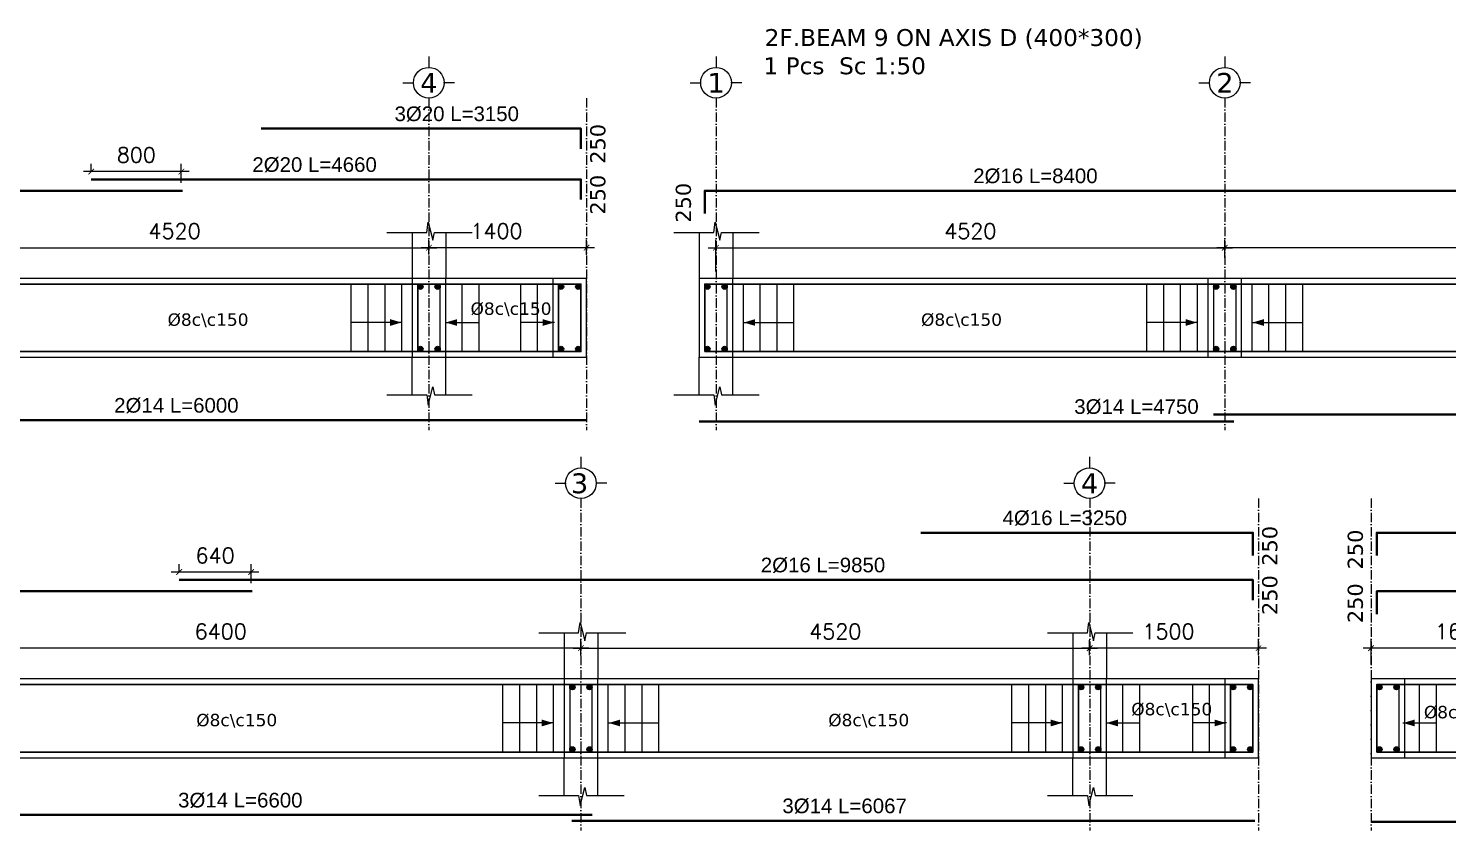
# Model space of a CAD drawing. Header units: inches. Extents: x -17020 to 43805, y -10194 to 123061.
# Drawn here: x 21215 to 22476, y 113556 to 114268 of the extents above; entities that cross this region are included whole.
import ezdxf

# ---------------------------------------------------------------- set-up
doc = ezdxf.new("R2010")
doc.units = ezdxf.units.IN
doc.header["$LTSCALE"] = 0.7
doc.header["$MEASUREMENT"] = 0
doc.linetypes.add('ACAD_ISO10W100', pattern=[18, 12, -3, 0, -3])
doc.layers.get('0').update_dxf_attribs({"lineweight": 13})
doc.layers.get('Defpoints').update_dxf_attribs({"lineweight": 5})
for name, color, linetype, lineweight in [('axis', 254, 'ACAD_ISO10W100', 9), ('BEAM FRAME', 5, 'Continuous', 18), ('COLUMN', 4, 'Continuous', 20), ('elevline', 30, 'Continuous', 20), ('FRAME 070', 5, 'Continuous', 60), ('hatch', 9, 'Continuous', 9), ('renforcment', 141, 'Continuous', 40), ('tex', 3, 'Continuous', 25), ('TEXT', 3, 'Continuous', 25), ('top rein. extension', 50, 'Continuous', 20), ('top renforcment', 7, 'Continuous', 40)]:
    doc.layers.add(name, color=color, linetype=linetype, lineweight=lineweight)
doc.styles.add('100', font='romans.shx', dxfattribs={"height": 13.5})
doc.styles.add('romanc', font='verdana.ttf', dxfattribs={"height": 250})
doc.styles.get("Standard").update_dxf_attribs({"font": 'arial.ttf', "height": 13})
doc.dimstyles.new('100', dxfattribs={"dimtxt": 13.5, "dimasz": 5, "dimexe": 7, "dimexo": 7, "dimgap": 8, "dimtad": 1, "dimdec": 0, "dimlfac": 10, "dimzin": 4, "dimdsep": 46, "dimtxsty": '100', "dimblk": 'ARCHTICK', "dimcen": 0.09, "dimdle": 7, "dimclrd": 1, "dimclre": 8, "dimclrt": 2, "dimadec": 0, "dimazin": 1, "dimtfac": 1, "dimtdec": 0, "dimtix": 1, "dimtofl": 0, "dimtmove": 0, "dimatfit": 3, "dimldrblk": 'ARCHTICK', "dimfxl": 0.18, "dimtolj": 1, "dimtzin": 0, "dimlwd": -1, "dimlwe": -1, "dimarcsym": 0})
doc.dimstyles.get("Standard").update_dxf_attribs({"dimtxt": 13, "dimasz": 5, "dimexe": 0.18, "dimexo": 0.0625, "dimgap": 6, "dimtad": 1, "dimdec": 0, "dimlfac": 10, "dimzin": 0, "dimdsep": 46, "dimtxsty": 'Standard', "dimblk": 'ARCHTICK', "dimcen": 0.09, "dimse1": 1, "dimse2": 1, "dimclrd": 1, "dimclre": 7, "dimclrt": 3, "dimadec": 0, "dimazin": 0, "dimtfac": 1, "dimtdec": 0, "dimtix": 1, "dimtofl": 0, "dimtmove": 0, "dimatfit": 3, "dimldrblk": 'ARCHTICK', "dimfxl": 1, "dimtolj": 1, "dimtzin": 0, "dimarcsym": 0})

# ---------------------------------------------------------------- blocks, each defined once
blk = doc.blocks.new('*D506')
at = {"layer": 'Defpoints', "color": 0, "transparency": 16777216}
for p in [(20439, 114123.9, -0.5), (20439, 114123.9), (21352, 114123.9, -167.8)]:
    blk.add_point(p, dxfattribs=at)
at = {"layer": 'TEXT', "color": 3, "transparency": 16777216, "insert": (20800.7, 114136.9), "char_height": 13, "attachment_point": 5}
blk.add_mtext('\\A1;2%%C20 L=9130', dxfattribs=at)
blk = doc.blocks.new('_ArchTick')
at = {"color": 0, "linetype": 'ByBlock', "lineweight": 0, "const_width": 0.15}
blk.add_lwpolyline([(-0.5, -0.5), (0.5, 0.5)], dxfattribs=at)
blk = doc.blocks.new('*D507')
at = {"color": 8, "transparency": 16777216}
for p, q in [((21119, 114066.8), (21119, 114080.3)), ((21571, 114067.3), (21571, 114080.3))]:
    blk.add_line(p, q, dxfattribs=at)
at = {"color": 1, "transparency": 16777216}
blk.add_line((21112, 114073.3), (21578, 114073.3), dxfattribs=at)
at = {"layer": 'Defpoints', "color": 0, "transparency": 16777216}
for p in [(21571, 114073.3), (21119, 114059.8), (21571, 114060.3)]:
    blk.add_point(p, dxfattribs=at)
at = {"color": 1, "transparency": 16777216, "xscale": 5, "yscale": 5, "zscale": 5, "rotation": 180}
blk.add_blockref('_ArchTick', (21119, 114073.3), dxfattribs=at)
at = {"color": 1, "transparency": 16777216, "xscale": 5, "yscale": 5, "zscale": 5}
blk.add_blockref('_ArchTick', (21571, 114073.3), dxfattribs=at)
at = {"color": 2, "transparency": 16777216, "insert": (21345, 114088.1), "char_height": 13.5, "attachment_point": 5, "style": '100'}
blk.add_mtext('\\A1;4520', dxfattribs=at)
blk = doc.blocks.new('*D508')
at = {"layer": 'Defpoints', "color": 0, "transparency": 16777216}
for p in [(21271, 114133.9, -157.8), (21271, 114133.9), (21737, 114133.9, -218.5)]:
    blk.add_point(p, dxfattribs=at)
at = {"layer": 'TEXT', "color": 3, "transparency": 16777216, "insert": (21469.4, 114146.9), "char_height": 13, "attachment_point": 5}
blk.add_mtext('\\A1;2%%C20 L=4660', dxfattribs=at)
blk = doc.blocks.new('*D515')
at = {"color": 1, "transparency": 16777216}
blk.add_line((21358, 114140.9), (21264, 114140.9), dxfattribs=at)
at = {"color": 8, "transparency": 16777216}
for p, q in [((21271, 114140.9), (21271, 114147.9)), ((21351, 114130.9), (21351, 114147.9))]:
    blk.add_line(p, q, dxfattribs=at)
at = {"layer": 'Defpoints', "color": 0, "transparency": 16777216}
for p in [(21271, 114140.9), (21271, 114133.9), (21351, 114123.9)]:
    blk.add_point(p, dxfattribs=at)
at = {"color": 1, "transparency": 16777216, "xscale": 5, "yscale": 5, "zscale": 5, "rotation": 180}
blk.add_blockref('_ArchTick', (21271, 114140.9), dxfattribs=at)
at = {"color": 1, "transparency": 16777216, "xscale": 5, "yscale": 5, "zscale": 5}
blk.add_blockref('_ArchTick', (21351, 114140.9), dxfattribs=at)
at = {"color": 2, "transparency": 16777216, "insert": (21311, 114155.7), "char_height": 13.5, "attachment_point": 5, "style": '100'}
blk.add_mtext('\\A1;800', dxfattribs=at)
blk = doc.blocks.new('*D512')
at = {"color": 8, "transparency": 16777216}
for p, q in [((21571, 114067.2), (21571, 114080.3)), ((21711, 114067), (21711, 114080.3))]:
    blk.add_line(p, q, dxfattribs=at)
at = {"color": 1, "transparency": 16777216}
blk.add_line((21718, 114073.3), (21564, 114073.3), dxfattribs=at)
at = {"layer": 'Defpoints', "color": 0, "transparency": 16777216}
for p in [(21571, 114073.3), (21571, 114060.2), (21711, 114060)]:
    blk.add_point(p, dxfattribs=at)
at = {"color": 1, "transparency": 16777216, "xscale": 5, "yscale": 5, "zscale": 5, "rotation": 180}
blk.add_blockref('_ArchTick', (21571, 114073.3), dxfattribs=at)
at = {"color": 1, "transparency": 16777216, "xscale": 5, "yscale": 5, "zscale": 5}
blk.add_blockref('_ArchTick', (21711, 114073.3), dxfattribs=at)
at = {"color": 2, "transparency": 16777216, "insert": (21631, 114088.1), "char_height": 13.5, "attachment_point": 5, "style": '100'}
blk.add_mtext('\\A1;1400', dxfattribs=at)
blk = doc.blocks.new('*D513')
at = {"layer": 'Defpoints', "color": 0, "transparency": 16777216}
for p in [(21111, 113920.1, -13652.7), (21711, 113920.1, -37100.9), (21711, 113920.1)]:
    blk.add_point(p, dxfattribs=at)
at = {"layer": 'TEXT', "color": 3, "transparency": 16777216, "insert": (21346.6, 113933.1), "char_height": 13, "attachment_point": 5}
blk.add_mtext('\\A1;2%%C14 L=6000', dxfattribs=at)
blk = doc.blocks.new('*D514')
at = {"layer": 'Defpoints', "color": 0, "transparency": 16777216}
for p in [(21422, 114179, -157.8), (21422, 114179), (21737, 114179, -218.5)]:
    blk.add_point(p, dxfattribs=at)
at = {"layer": 'TEXT', "color": 3, "transparency": 16777216, "insert": (21595.7, 114192), "char_height": 13, "attachment_point": 5}
blk.add_mtext('\\A1;3%%C20 L=3150', dxfattribs=at)
blk = doc.blocks.new('*D540')
at = {"layer": 'Defpoints', "color": 0, "transparency": 16777216}
for p in [(21786, 114123.9, -218.4), (21786, 114123.9), (22626, 114123.9, -167.8)]:
    blk.add_point(p, dxfattribs=at)
at = {"layer": 'TEXT', "color": 3, "transparency": 16777216, "insert": (22109.8, 114136.9), "char_height": 13, "attachment_point": 5}
blk.add_mtext('\\A1;2%%C16 L=8400', dxfattribs=at)
blk = doc.blocks.new('*D543')
at = {"color": 8, "transparency": 16777216}
for p, q in [((22278, 114064.4), (22278, 114080.3)), ((22918, 114066.8), (22918, 114080.3))]:
    blk.add_line(p, q, dxfattribs=at)
at = {"color": 1, "transparency": 16777216}
blk.add_line((22925, 114073.3), (22271, 114073.3), dxfattribs=at)
at = {"layer": 'Defpoints', "color": 0, "transparency": 16777216}
for p in [(22278, 114073.3), (22278, 114057.4), (22918, 114059.8)]:
    blk.add_point(p, dxfattribs=at)
at = {"color": 1, "transparency": 16777216, "xscale": 5, "yscale": 5, "zscale": 5, "rotation": 180}
blk.add_blockref('_ArchTick', (22278, 114073.3), dxfattribs=at)
at = {"color": 1, "transparency": 16777216, "xscale": 5, "yscale": 5, "zscale": 5}
blk.add_blockref('_ArchTick', (22918, 114073.3), dxfattribs=at)
at = {"color": 2, "transparency": 16777216, "insert": (22598, 114088.1), "char_height": 13.5, "attachment_point": 5, "style": '100'}
blk.add_mtext('\\A1;6400', dxfattribs=at)
blk = doc.blocks.new('*D544')
at = {"color": 8, "transparency": 16777216}
for p, q in [((21826, 114052.2), (21826, 114080.3)), ((22278, 114064.4), (22278, 114080.3))]:
    blk.add_line(p, q, dxfattribs=at)
at = {"color": 1, "transparency": 16777216}
blk.add_line((21819, 114073.3), (22285, 114073.3), dxfattribs=at)
at = {"layer": 'Defpoints', "color": 0, "transparency": 16777216}
for p in [(22278, 114073.3), (22278, 114057.4), (21826, 114045.2)]:
    blk.add_point(p, dxfattribs=at)
at = {"color": 1, "transparency": 16777216, "xscale": 5, "yscale": 5, "zscale": 5, "rotation": 180}
blk.add_blockref('_ArchTick', (21826, 114073.3), dxfattribs=at)
at = {"color": 1, "transparency": 16777216, "xscale": 5, "yscale": 5, "zscale": 5}
blk.add_blockref('_ArchTick', (22278, 114073.3), dxfattribs=at)
at = {"color": 2, "transparency": 16777216, "insert": (22052, 114088.1), "char_height": 13.5, "attachment_point": 5, "style": '100'}
blk.add_mtext('\\A1;4520', dxfattribs=at)
blk = doc.blocks.new('*D546')
at = {"layer": 'Defpoints', "color": 0, "transparency": 16777216}
for p in [(21811, 113919, -13652.7), (22286, 113919, -37100.9), (22286, 113919)]:
    blk.add_point(p, dxfattribs=at)
at = {"layer": 'TEXT', "color": 3, "transparency": 16777216, "insert": (22199.6, 113932), "char_height": 13, "attachment_point": 5}
blk.add_mtext('\\A1;3%%C14 L=4750', dxfattribs=at)
blk = doc.blocks.new('*D547')
at = {"layer": 'Defpoints', "color": 0, "transparency": 16777216}
for p in [(22268, 113925.2, -13652.7), (22928, 113925.2, -37100.9), (22928, 113925.2)]:
    blk.add_point(p, dxfattribs=at)
at = {"layer": 'TEXT', "color": 3, "transparency": 16777216, "insert": (22615.4, 113938.2), "char_height": 13, "attachment_point": 5}
blk.add_mtext('\\A1;3%%C14 L=6600', dxfattribs=at)
blk = doc.blocks.new('*D551')
at = {"layer": 'Defpoints', "color": 0, "transparency": 16777216}
for p in [(20439, 113768.3, -218.4), (20439, 113768.3), (21414, 113768.3, -167.8)]:
    blk.add_point(p, dxfattribs=at)
at = {"layer": 'TEXT', "color": 3, "transparency": 16777216, "insert": (20907.3, 113781.3), "char_height": 13, "attachment_point": 5}
blk.add_mtext('\\A1;2%%C16 L=9750', dxfattribs=at)
blk = doc.blocks.new('*D552')
at = {"color": 8, "transparency": 16777216}
for p, q in [((21706, 113711.1), (21706, 113724.7)), ((22158, 113711.7), (22158, 113724.7))]:
    blk.add_line(p, q, dxfattribs=at)
at = {"color": 1, "transparency": 16777216}
blk.add_line((21699, 113717.7), (22165, 113717.7), dxfattribs=at)
at = {"layer": 'Defpoints', "color": 0, "transparency": 16777216}
for p in [(22158, 113717.7), (21706, 113704.1), (22158, 113704.7)]:
    blk.add_point(p, dxfattribs=at)
at = {"color": 1, "transparency": 16777216, "xscale": 5, "yscale": 5, "zscale": 5, "rotation": 180}
blk.add_blockref('_ArchTick', (21706, 113717.7), dxfattribs=at)
at = {"color": 1, "transparency": 16777216, "xscale": 5, "yscale": 5, "zscale": 5}
blk.add_blockref('_ArchTick', (22158, 113717.7), dxfattribs=at)
at = {"color": 2, "transparency": 16777216, "insert": (21932, 113732.5), "char_height": 13.5, "attachment_point": 5, "style": '100'}
blk.add_mtext('\\A1;4520', dxfattribs=at)
blk = doc.blocks.new('*D553')
at = {"layer": 'Defpoints', "color": 0, "transparency": 16777216}
for p in [(21349, 113778.3, -157.8), (21349, 113778.3), (22334, 113778.3, -218.5)]:
    blk.add_point(p, dxfattribs=at)
at = {"layer": 'TEXT', "color": 3, "transparency": 16777216, "insert": (21921.1, 113791.3), "char_height": 13, "attachment_point": 5}
blk.add_mtext('\\A1;2%%C16 L=9850', dxfattribs=at)
blk = doc.blocks.new('*D563')
at = {"color": 1, "transparency": 16777216}
blk.add_line((21420, 113785.3), (21342, 113785.3), dxfattribs=at)
at = {"color": 8, "transparency": 16777216}
for p, q in [((21349, 113785.3), (21349, 113792.3)), ((21413, 113775.3), (21413, 113792.3))]:
    blk.add_line(p, q, dxfattribs=at)
at = {"layer": 'Defpoints', "color": 0, "transparency": 16777216}
for p in [(21349, 113785.3), (21349, 113778.3), (21413, 113768.3)]:
    blk.add_point(p, dxfattribs=at)
at = {"color": 1, "transparency": 16777216, "xscale": 5, "yscale": 5, "zscale": 5, "rotation": 180}
blk.add_blockref('_ArchTick', (21349, 113785.3), dxfattribs=at)
at = {"color": 1, "transparency": 16777216, "xscale": 5, "yscale": 5, "zscale": 5}
blk.add_blockref('_ArchTick', (21413, 113785.3), dxfattribs=at)
at = {"color": 2, "transparency": 16777216, "insert": (21381, 113800), "char_height": 13.5, "attachment_point": 5, "style": '100'}
blk.add_mtext('\\A1;640', dxfattribs=at)
blk = doc.blocks.new('*D554')
at = {"color": 8, "transparency": 16777216}
for p, q in [((21066, 113708.8), (21066, 113724.7)), ((21706, 113711.1), (21706, 113724.7))]:
    blk.add_line(p, q, dxfattribs=at)
at = {"color": 1, "transparency": 16777216}
blk.add_line((21713, 113717.7), (21059, 113717.7), dxfattribs=at)
at = {"layer": 'Defpoints', "color": 0, "transparency": 16777216}
for p in [(21066, 113717.7), (21066, 113701.8), (21706, 113704.1)]:
    blk.add_point(p, dxfattribs=at)
at = {"color": 1, "transparency": 16777216, "xscale": 5, "yscale": 5, "zscale": 5, "rotation": 180}
blk.add_blockref('_ArchTick', (21066, 113717.7), dxfattribs=at)
at = {"color": 1, "transparency": 16777216, "xscale": 5, "yscale": 5, "zscale": 5}
blk.add_blockref('_ArchTick', (21706, 113717.7), dxfattribs=at)
at = {"color": 2, "transparency": 16777216, "insert": (21386, 113732.5), "char_height": 13.5, "attachment_point": 5, "style": '100'}
blk.add_mtext('\\A1;6400', dxfattribs=at)
blk = doc.blocks.new('*D557')
at = {"layer": 'Defpoints', "color": 0, "transparency": 16777216}
for p in [(22008, 113820.2, -209.5), (22333, 113820.2, -218.4), (22333, 113820.2)]:
    blk.add_point(p, dxfattribs=at)
at = {"layer": 'TEXT', "color": 3, "transparency": 16777216, "insert": (22135.9, 113833.2), "char_height": 13, "attachment_point": 5}
blk.add_mtext('\\A1;4%%C16 L=3250', dxfattribs=at)
blk = doc.blocks.new('*D559')
at = {"layer": 'Defpoints', "color": 0, "transparency": 16777216}
for p in [(21056, 113569.5, -13652.7), (21716, 113569.5, -37100.9), (21716, 113569.5)]:
    blk.add_point(p, dxfattribs=at)
at = {"layer": 'TEXT', "color": 3, "transparency": 16777216, "insert": (21403.4, 113582.5), "char_height": 13, "attachment_point": 5}
blk.add_mtext('\\A1;3%%C14 L=6600', dxfattribs=at)
blk = doc.blocks.new('*D560')
at = {"color": 8, "transparency": 16777216}
for p, q in [((22158, 113711.6), (22158, 113724.7)), ((22308, 113711.4), (22308, 113724.7))]:
    blk.add_line(p, q, dxfattribs=at)
at = {"color": 1, "transparency": 16777216}
blk.add_line((22315, 113717.7), (22151, 113717.7), dxfattribs=at)
at = {"layer": 'Defpoints', "color": 0, "transparency": 16777216}
for p in [(22158, 113717.7), (22158, 113704.6), (22308, 113704.4)]:
    blk.add_point(p, dxfattribs=at)
at = {"color": 1, "transparency": 16777216, "xscale": 5, "yscale": 5, "zscale": 5, "rotation": 180}
blk.add_blockref('_ArchTick', (22158, 113717.7), dxfattribs=at)
at = {"color": 1, "transparency": 16777216, "xscale": 5, "yscale": 5, "zscale": 5}
blk.add_blockref('_ArchTick', (22308, 113717.7), dxfattribs=at)
at = {"color": 2, "transparency": 16777216, "insert": (22228, 113732.5), "char_height": 13.5, "attachment_point": 5, "style": '100'}
blk.add_mtext('\\A1;1500', dxfattribs=at)
blk = doc.blocks.new('*D562')
at = {"layer": 'Defpoints', "color": 0, "transparency": 16777216}
for p in [(21698, 113564.4, -13652.7), (22304.7, 113564.4, -37100.9), (22304.7, 113564.4)]:
    blk.add_point(p, dxfattribs=at)
at = {"layer": 'TEXT', "color": 3, "transparency": 16777216, "insert": (21940.3, 113577.4), "char_height": 13, "attachment_point": 5}
blk.add_mtext('\\A1;3%%C14 L=6067', dxfattribs=at)
blk = doc.blocks.new('*D577')
at = {"layer": 'Defpoints', "color": 0, "transparency": 16777216}
for p in [(22383, 113768.3, -218.4), (22383, 113768.3), (23373, 113768.3, -167.8)]:
    blk.add_point(p, dxfattribs=at)
at = {"layer": 'TEXT', "color": 3, "transparency": 16777216, "insert": (22851.3, 113781.3), "char_height": 13, "attachment_point": 5}
blk.add_mtext('\\A1;2%%C20 L=9900', dxfattribs=at)
blk = doc.blocks.new('*D582')
at = {"layer": 'Defpoints', "color": 0, "transparency": 16777216}
for p in [(22383, 113820.2, -218.4), (22383, 113820.2), (22723, 113820.2, -209.5)]:
    blk.add_point(p, dxfattribs=at)
at = {"layer": 'TEXT', "color": 3, "transparency": 16777216, "insert": (22573.7, 113833.2), "char_height": 13, "attachment_point": 5}
blk.add_mtext('\\A1;4%%C20 L=3400', dxfattribs=at)
blk = doc.blocks.new('*D584')
at = {"layer": 'Defpoints', "color": 0, "transparency": 16777216}
for p in [(22408, 113563.4, -13652.7), (23033, 113563.4, -37100.9), (23033, 113563.4)]:
    blk.add_point(p, dxfattribs=at)
at = {"layer": 'TEXT', "color": 3, "transparency": 16777216, "insert": (22796.6, 113576.4), "char_height": 13, "attachment_point": 5}
blk.add_mtext('\\A1;3%%C16 L=6250', dxfattribs=at)
blk = doc.blocks.new('*D587')
at = {"color": 8, "transparency": 16777216}
for p, q in [((22408, 113703.3), (22408, 113724.7)), ((22573, 113696.5), (22573, 113724.7))]:
    blk.add_line(p, q, dxfattribs=at)
at = {"color": 1, "transparency": 16777216}
blk.add_line((22580, 113717.7), (22401, 113717.7), dxfattribs=at)
at = {"layer": 'Defpoints', "color": 0, "transparency": 16777216}
for p in [(22408, 113717.7), (22408, 113696.3), (22573, 113689.5)]:
    blk.add_point(p, dxfattribs=at)
at = {"color": 1, "transparency": 16777216, "xscale": 5, "yscale": 5, "zscale": 5, "rotation": 180}
blk.add_blockref('_ArchTick', (22408, 113717.7), dxfattribs=at)
at = {"color": 1, "transparency": 16777216, "xscale": 5, "yscale": 5, "zscale": 5}
blk.add_blockref('_ArchTick', (22573, 113717.7), dxfattribs=at)
at = {"color": 2, "transparency": 16777216, "insert": (22488, 113732.5), "char_height": 13.5, "attachment_point": 5, "style": '100'}
blk.add_mtext('\\A1;1650', dxfattribs=at)

msp = doc.modelspace()

# ---------------------------------------------------------------- hatches: boundary and pattern name
at = {"layer": 'elevline'}
for points in [[(21565.79, 114038.67, 1), (21561.04, 114038.67, 1)], [(21576.28, 114038.67, -1), (21581.04, 114038.67, -1)], [(21690.79, 114038.67, 1), (21686.04, 114038.67, 1)], [(21701.28, 114038.67, -1), (21706.04, 114038.67, -1)], [(21820.79, 114038.67, 1), (21816.04, 114038.67, 1)], [(21831.28, 114038.67, -1), (21836.04, 114038.67, -1)], [(22272.79, 114038.67, 1), (22268.04, 114038.67, 1)], [(22283.28, 114038.67, -1), (22288.04, 114038.67, -1)], [(21565.79, 113983.43, -1), (21561.04, 113983.43, -1)], [(21576.28, 113983.43, 1), (21581.04, 113983.43, 1)], [(21690.79, 113983.43, -1), (21686.04, 113983.43, -1)], [(21701.28, 113983.43, 1), (21706.04, 113983.43, 1)], [(21820.79, 113983.43, -1), (21816.04, 113983.43, -1)], [(21831.28, 113983.43, 1), (21836.04, 113983.43, 1)], [(22272.79, 113983.43, -1), (22268.04, 113983.43, -1)], [(22283.28, 113983.43, 1), (22288.04, 113983.43, 1)], [(21700.79, 113683.03, 1), (21696.04, 113683.03, 1)], [(21711.28, 113683.03, -1), (21716.04, 113683.03, -1)], [(22152.79, 113683.03, 1), (22148.04, 113683.03, 1)], [(22163.28, 113683.03, -1), (22168.04, 113683.03, -1)], [(22287.79, 113683.03, 1), (22283.04, 113683.03, 1)], [(22298.28, 113683.03, -1), (22303.04, 113683.03, -1)], [(22417.79, 113683.03, 1), (22413.04, 113683.03, 1)], [(22428.28, 113683.03, -1), (22433.04, 113683.03, -1)], [(21700.79, 113627.79, -1), (21696.04, 113627.79, -1)], [(21711.28, 113627.79, 1), (21716.04, 113627.79, 1)], [(22152.79, 113627.79, -1), (22148.04, 113627.79, -1)], [(22163.28, 113627.79, 1), (22168.04, 113627.79, 1)], [(22287.79, 113627.79, -1), (22283.04, 113627.79, -1)], [(22298.28, 113627.79, 1), (22303.04, 113627.79, 1)], [(22417.79, 113627.79, -1), (22413.04, 113627.79, -1)], [(22428.28, 113627.79, 1), (22433.04, 113627.79, 1)]]:
    msp.add_hatch(color=256, dxfattribs=at).paths.add_polyline_path(points)

# ---------------------------------------------------------------- linework, layer by layer
at = {"layer": 'axis'}
for p, q in [((21571.04, 114206.24), (21571.04, 113911.31)), ((21711.04, 114206.24), (21711.04, 113911.31)), ((21826.04, 114206.24), (21826.04, 113911.31)), ((22278.04, 114206.24), (22278.04, 113911.31)), ((22278.04, 114206.24), (22278.04, 113911.31)), ((21706.04, 113850.6), (21706.04, 113555.67)), ((22158.04, 113850.6), (22158.04, 113555.67)), ((22308.04, 113850.6), (22308.04, 113555.67)), ((22408.04, 113850.6), (22408.04, 113555.67))]:
    msp.add_line(p, q, dxfattribs=at)
at = {"layer": 'BEAM FRAME', "elevation": 217.91}
for points in [[(20464.04, 113976.05), (21711.04, 113976.05), (21711.04, 114046.05), (20464.04, 114046.05)], [(21811.04, 113976.05), (23510.04, 113976.05), (23510.04, 114046.05), (21811.04, 114046.05)], [(20464.04, 113620.41), (22308.04, 113620.41), (22308.04, 113690.41), (20464.04, 113690.41)], [(22408.04, 113620.41), (24287.04, 113620.41), (24287.04, 113690.41), (22408.04, 113690.41)]]:
    msp.add_lwpolyline(points, close=True, dxfattribs=at)
at = {"layer": 'COLUMN', "lineweight": 20}
for p, q in [((21556.04, 114086.97, 217.91), (21556.04, 114046.05, 217.91)), ((21586.04, 114086.97, 217.91), (21586.04, 114046.05, 217.91)), ((21811.04, 114086.97, 217.91), (21811.04, 114046.05, 217.91)), ((21841.04, 114086.97, 217.91), (21841.04, 114046.05, 217.91)), ((21556.04, 113942.62, 217.91), (21556.04, 113976.05, 217.91)), ((21586.04, 113942.62, 217.91), (21586.04, 113976.05, 217.91)), ((21811.04, 113942.62, 217.91), (21811.04, 113976.05, 217.91)), ((21841.04, 113942.62, 217.91), (21841.04, 113976.05, 217.91)), ((21691.04, 113731.34, 217.91), (21691.04, 113690.41, 217.91)), ((21721.04, 113731.34, 217.91), (21721.04, 113690.41, 217.91)), ((22143.04, 113731.34, 217.91), (22143.04, 113690.41, 217.91)), ((22173.04, 113731.34, 217.91), (22173.04, 113690.41, 217.91)), ((21691.04, 113586.98, 217.91), (21691.04, 113620.41, 217.91)), ((21721.04, 113586.98, 217.91), (21721.04, 113620.41, 217.91)), ((22143.04, 113586.98, 217.91), (22143.04, 113620.41, 217.91)), ((22173.04, 113586.98, 217.91), (22173.04, 113620.41, 217.91))]:
    msp.add_line(p, q, dxfattribs=at)
at = {"layer": 'elevline'}
for p, q in [((21501.96, 113981.05), (21501.96, 114041.05)), ((21516.96, 113981.05), (21516.96, 114041.05)), ((21531.96, 113981.05), (21531.96, 114041.05)), ((21546.92, 113981.05), (21546.92, 114041.05)), ((21560.99, 113981.05), (21560.99, 114041.05)), ((21600.53, 113981.05), (21600.53, 114041.05)), ((21615.53, 113981.05), (21615.53, 114041.05)), ((21652.53, 113981.05), (21652.53, 114041.05)), ((21667.53, 113981.05), (21667.53, 114041.05)), ((21685.99, 113981.05), (21685.99, 114041.05)), ((21850.35, 113981.05), (21850.35, 114041.05)), ((21865.31, 113981.05), (21865.31, 114041.05)), ((21880.31, 113981.05), (21880.31, 114041.05)), ((21895.31, 113981.05), (21895.31, 114041.05)), ((22208.76, 113981.05), (22208.76, 114041.05)), ((22223.76, 113981.05), (22223.76, 114041.05)), ((22238.76, 113981.05), (22238.76, 114041.05)), ((22253.72, 113981.05), (22253.72, 114041.05)), ((22302.35, 113981.05), (22302.35, 114041.05)), ((22317.31, 113981.05), (22317.31, 114041.05)), ((22332.31, 113981.05), (22332.31, 114041.05)), ((22347.31, 113981.05), (22347.31, 114041.05)), ((21636.76, 113625.41), (21636.76, 113685.41)), ((21651.76, 113625.41), (21651.76, 113685.41)), ((21666.76, 113625.41), (21666.76, 113685.41)), ((21681.72, 113625.41), (21681.72, 113685.41)), ((21730.35, 113625.41), (21730.35, 113685.41)), ((21745.31, 113625.41), (21745.31, 113685.41)), ((21760.31, 113625.41), (21760.31, 113685.41)), ((21775.31, 113625.41), (21775.31, 113685.41)), ((22088.96, 113625.41), (22088.96, 113685.41)), ((22103.96, 113625.41), (22103.96, 113685.41)), ((22118.96, 113625.41), (22118.96, 113685.41)), ((22133.92, 113625.41), (22133.92, 113685.41)), ((22147.99, 113625.41), (22147.99, 113685.41)), ((22187.53, 113625.41), (22187.53, 113685.41)), ((22202.53, 113625.41), (22202.53, 113685.41)), ((22249.53, 113625.41), (22249.53, 113685.41)), ((22264.53, 113625.41), (22264.53, 113685.41)), ((22282.99, 113625.41), (22282.99, 113685.41)), ((22451.12, 113625.41), (22451.12, 113685.41)), ((22466.12, 113625.41), (22466.12, 113685.41))]:
    msp.add_line(p, q, dxfattribs=at)
for centre in [(21563.41, 114038.67), (21578.66, 114038.67), (21688.41, 114038.67), (21703.66, 114038.67), (21818.41, 114038.67), (21833.66, 114038.67), (22270.41, 114038.67), (22285.66, 114038.67), (21563.41, 113983.43), (21578.66, 113983.43), (21688.41, 113983.43), (21703.66, 113983.43), (21818.41, 113983.43), (21833.66, 113983.43), (22270.41, 113983.43), (22285.66, 113983.43), (21698.41, 113683.03), (21713.66, 113683.03), (22150.41, 113683.03), (22165.66, 113683.03), (22285.41, 113683.03), (22300.66, 113683.03), (22415.41, 113683.03), (22430.66, 113683.03), (21698.41, 113627.79), (21713.66, 113627.79), (22150.41, 113627.79), (22165.66, 113627.79), (22285.41, 113627.79), (22300.66, 113627.79), (22415.41, 113627.79), (22430.66, 113627.79)]:
    msp.add_circle(centre, 2.38, dxfattribs=at)
at = {"layer": 'FRAME 070', "lineweight": 20}
for p, q in [((21533.64, 114086.97, 217.91), (21569, 114086.97, 217.91)), ((21569, 114086.97, 217.91), (21570.35, 114095.98, 217.91)), ((21570.35, 114095.98, 217.91), (21574.53, 114079.9, 217.91)), ((21574.53, 114079.9, 217.91), (21576.04, 114086.97, 217.91)), ((21576.04, 114086.97, 217.91), (21609.43, 114086.97, 217.91)), ((21788.64, 114086.97, 217.91), (21824, 114086.97, 217.91)), ((21824, 114086.97, 217.91), (21825.35, 114095.98, 217.91)), ((21825.35, 114095.98, 217.91), (21829.53, 114079.9, 217.91)), ((21829.53, 114079.9, 217.91), (21831.04, 114086.97, 217.91)), ((21831.04, 114086.97, 217.91), (21864.43, 114086.97, 217.91)), ((21570.35, 113933.62, 217.91), (21574.53, 113949.7, 217.91)), ((21574.53, 113949.7, 217.91), (21576.04, 113942.62, 217.91)), ((21825.35, 113933.62, 217.91), (21829.53, 113949.7, 217.91)), ((21829.53, 113949.7, 217.91), (21831.04, 113942.62, 217.91)), ((21533.64, 113942.62, 217.91), (21569, 113942.62, 217.91)), ((21569, 113942.62, 217.91), (21570.35, 113933.62, 217.91)), ((21576.04, 113942.62, 217.91), (21609.43, 113942.62, 217.91)), ((21788.64, 113942.62, 217.91), (21824, 113942.62, 217.91)), ((21824, 113942.62, 217.91), (21825.35, 113933.62, 217.91)), ((21831.04, 113942.62, 217.91), (21864.43, 113942.62, 217.91)), ((21704, 113731.34, 217.91), (21705.35, 113740.34, 217.91)), ((21705.35, 113740.34, 217.91), (21709.53, 113724.26, 217.91)), ((22156, 113731.34, 217.91), (22157.35, 113740.34, 217.91)), ((22157.35, 113740.34, 217.91), (22161.53, 113724.26, 217.91)), ((21668.64, 113731.34, 217.91), (21704, 113731.34, 217.91)), ((21709.53, 113724.26, 217.91), (21711.04, 113731.34, 217.91)), ((21710.56, 113731.34, 217.91), (21745.92, 113731.34, 217.91)), ((22120.64, 113731.34, 217.91), (22156, 113731.34, 217.91)), ((22161.53, 113724.26, 217.91), (22163.04, 113731.34, 217.91)), ((22163.04, 113731.34, 217.91), (22196.43, 113731.34, 217.91)), ((21668.64, 113586.98, 217.91), (21704, 113586.98, 217.91)), ((21704, 113586.98, 217.91), (21705.35, 113577.98, 217.91)), ((21705.35, 113577.98, 217.91), (21709.53, 113594.06, 217.91)), ((21709.53, 113594.06, 217.91), (21711.04, 113586.98, 217.91)), ((21711.04, 113586.98, 217.91), (21744.43, 113586.98, 217.91)), ((22120.64, 113586.98, 217.91), (22156, 113586.98, 217.91)), ((22156, 113586.98, 217.91), (22157.35, 113577.98, 217.91)), ((22157.35, 113577.98, 217.91), (22161.53, 113594.06, 217.91)), ((22161.53, 113594.06, 217.91), (22163.04, 113586.98, 217.91)), ((22163.04, 113586.98, 217.91), (22196.43, 113586.98, 217.91))]:
    msp.add_line(p, q, dxfattribs=at)
at = {"layer": 'FRAME 070', "lineweight": 15}
for points in [[(21556.04, 113976.05), (21586.04, 113976.05), (21586.04, 114046.05), (21556.04, 114046.05)], [(21681.04, 113976.05), (21711.04, 113976.05), (21711.04, 114046.05), (21681.04, 114046.05)], [(21811.04, 113976.05), (21841.04, 113976.05), (21841.04, 114046.05), (21811.04, 114046.05)], [(22263.04, 113976.05), (22293.04, 113976.05), (22293.04, 114046.05), (22263.04, 114046.05)], [(21691.04, 113620.41), (21721.04, 113620.41), (21721.04, 113690.41), (21691.04, 113690.41)], [(22143.04, 113620.41), (22173.04, 113620.41), (22173.04, 113690.41), (22143.04, 113690.41)], [(22278.04, 113620.41), (22308.04, 113620.41), (22308.04, 113690.41), (22278.04, 113690.41)], [(22408.04, 113620.41), (22438.04, 113620.41), (22438.04, 113690.41), (22408.04, 113690.41)]]:
    msp.add_lwpolyline(points, close=True, dxfattribs=at)
at = {"layer": 'hatch'}
for p, q in [((21570.84, 114243.21), (21570.84, 114233.48)), ((21826.04, 114243.21), (21826.04, 114233.48)), ((22278.04, 114243.21), (22278.04, 114233.48)), ((21547.91, 114219.74), (21557.65, 114219.74)), ((21593.76, 114219.74), (21584.02, 114219.74)), ((21803.11, 114219.74), (21812.85, 114219.74)), ((21848.96, 114219.74), (21839.22, 114219.74)), ((22255.11, 114219.74), (22264.85, 114219.74)), ((22300.96, 114219.74), (22291.22, 114219.74)), ((21706.04, 113887.58), (21706.04, 113877.84)), ((22157.84, 113887.58), (22157.84, 113877.84)), ((21683.11, 113864.1), (21692.85, 113864.1)), ((21728.96, 113864.1), (21719.22, 113864.1)), ((22134.91, 113864.1), (22144.65, 113864.1)), ((22180.76, 113864.1), (22171.02, 113864.1))]:
    msp.add_line(p, q, dxfattribs=at)
for centre in [(21570.84, 114219.86), (21826.04, 114219.86), (22278.04, 114219.86), (21706.04, 113864.22), (22157.84, 113864.22)]:
    msp.add_circle(centre, 13.62, dxfattribs=at)
at = {"layer": 'renforcment', "lineweight": -2, "elevation": 217.91}
for points in [[(20469.04, 113981.05), (21706.04, 113981.05), (21706.04, 114041.05), (20469.04, 114041.05)], [(21816.04, 113981.05), (23505.04, 113981.05), (23505.04, 114041.05), (21816.04, 114041.05)], [(20469.04, 113625.41), (22303.04, 113625.41), (22303.04, 113685.41), (20469.04, 113685.41)], [(22413.04, 113625.41), (24282.04, 113625.41), (24282.04, 113685.41), (22413.04, 113685.41)]]:
    msp.add_lwpolyline(points, close=True, dxfattribs=at)
at = {"layer": 'top rein. extension'}
for p, q in [((21546.92, 114006.89), (21501.96, 114006.89)), ((21585.57, 114006.89), (21615.53, 114006.89)), ((21682.49, 114006.89), (21652.53, 114006.89)), ((21850.35, 114006.89), (21895.31, 114006.89)), ((22253.72, 114006.89), (22208.76, 114006.89)), ((22302.35, 114006.89), (22347.31, 114006.89)), ((21681.72, 113651.25), (21636.76, 113651.25)), ((21730.35, 113651.25), (21775.31, 113651.25)), ((22133.92, 113651.25), (22088.96, 113651.25)), ((22172.57, 113651.25), (22202.53, 113651.25)), ((22279.49, 113651.25), (22249.53, 113651.25)), ((22436.16, 113651.25), (22466.12, 113651.25))]:
    msp.add_line(p, q, dxfattribs=at)
for points in [[(21536.45, 114009.89), (21546.58, 114006.89), (21536.45, 114003.89)], [(21596.04, 114009.89), (21585.92, 114006.89), (21596.04, 114003.89)], [(21672.02, 114009.89), (21682.15, 114006.89), (21672.02, 114003.89)], [(21860.82, 114009.89), (21850.69, 114006.89), (21860.82, 114003.89)], [(22243.25, 114009.89), (22253.38, 114006.89), (22243.25, 114003.89)], [(22312.82, 114009.89), (22302.69, 114006.89), (22312.82, 114003.89)], [(21671.25, 113654.25), (21681.38, 113651.25), (21671.25, 113648.25)], [(21740.82, 113654.25), (21730.69, 113651.25), (21740.82, 113648.25)], [(22123.45, 113654.25), (22133.58, 113651.25), (22123.45, 113648.25)], [(22183.04, 113654.25), (22172.92, 113651.25), (22183.04, 113648.25)], [(22269.02, 113654.25), (22279.15, 113651.25), (22269.02, 113648.25)], [(22446.64, 113654.25), (22436.51, 113651.25), (22446.64, 113648.25)]]:
    msp.add_solid(points, dxfattribs=at)
at = {"layer": 'top renforcment'}
for p, q in [((22928.04, 113925.17), (22268.04, 113925.17)), ((21711.04, 113920.05), (21111.04, 113920.05)), ((22286.04, 113919.03), (21811.04, 113919.03)), ((21716.04, 113569.53), (21056.04, 113569.53)), ((22304.74, 113564.42), (21698.04, 113564.42)), ((23033.04, 113563.39), (22408.04, 113563.39))]:
    msp.add_line(p, q, dxfattribs=at)
for points in [[(21422.01, 114179.04), (21706.04, 114179.04), (21706.04, 114161.15)], [(21271.01, 114133.92), (21706.04, 114133.92), (21706.04, 114116.03)], [(20469.04, 114103.65), (20469.04, 114123.92), (21352.01, 114123.92)], [(21816.04, 114103.65), (21816.04, 114123.92), (22626.01, 114123.92)], [(22303.04, 113799.92), (22303.04, 113820.2), (22008.04, 113820.2)], [(22413.04, 113799.92), (22413.04, 113820.2), (22723.04, 113820.2)], [(21349.01, 113778.29), (22303.04, 113778.29), (22303.04, 113760.4)], [(20469.04, 113748.01), (20469.04, 113768.29), (21414.01, 113768.29)], [(22413.04, 113748.01), (22413.04, 113768.29), (23373.01, 113768.29)]]:
    msp.add_lwpolyline(points, dxfattribs=at)
at = {"layer": 'top renforcment', "lineweight": 15}
for points in [[(21561.04, 113981.05), (21581.04, 113981.05), (21581.04, 114041.05), (21561.04, 114041.05)], [(21686.04, 113981.05), (21706.04, 113981.05), (21706.04, 114041.05), (21686.04, 114041.05)], [(21816.04, 113981.05), (21836.04, 113981.05), (21836.04, 114041.05), (21816.04, 114041.05)], [(22268.04, 113981.05), (22288.04, 113981.05), (22288.04, 114041.05), (22268.04, 114041.05)], [(21696.04, 113625.41), (21716.04, 113625.41), (21716.04, 113685.41), (21696.04, 113685.41)], [(22148.04, 113625.41), (22168.04, 113625.41), (22168.04, 113685.41), (22148.04, 113685.41)], [(22283.04, 113625.41), (22303.04, 113625.41), (22303.04, 113685.41), (22283.04, 113685.41)], [(22413.04, 113625.41), (22433.04, 113625.41), (22433.04, 113685.41), (22413.04, 113685.41)]]:
    msp.add_lwpolyline(points, close=True, dxfattribs=at)

# ---------------------------------------------------------------- texts
at = {"layer": 'tex', "style": 'romanc'}
for p in [(21607.93, 114013.7, -33436.19), (21338.75, 114003.98, -33436.19), (22008.18, 114003.98, -33436.19), (21364.23, 113648.34, -33436.19), (21925.75, 113648.34, -33436.19), (22194.93, 113658.06, -33436.19), (22454.91, 113655.41, -33436.19)]:
    msp.add_text('%%C8c\\c150', height=11, dxfattribs=at).set_placement(p)
at = {"layer": 'TEXT', "style": 'romanc'}
for s, height, p in [('2F.BEAM 9 ON AXIS D (400*300)', 15, (21869.28, 114252.47)), ('1 Pcs  Sc 1:50 ', 15, (21868.26, 114227.37)), ('4', 17.6, (21563.23, 114210.94)), ('1', 17.6, (21818.43, 114210.94)), ('2', 17.6, (22270.43, 114210.94)), ('3', 17.6, (21697.09, 113855.3)), ('4', 17.6, (22150.23, 113855.3))]:
    msp.add_text(s, height=height, dxfattribs=at).set_placement(p)
for p in [(21727.71, 114147.86, -73175.05), (21727.71, 114102.75, -73175.05), (21803.75, 114095.56, -72739.24), (22324.71, 113790.86, -73175.05), (22400.75, 113787.62, -72739.24), (22324.71, 113747.11, -73175.05), (22400.75, 113739.93, -72739.24)]:
    msp.add_text('250', height=13.5, rotation=90, dxfattribs=at).set_placement(p)

# ---------------------------------------------------------------- dimensions: what is measured, and where the dimension line sits
for base, p1, p2, picture, middle in [((21271.01, 114140.92), (21351.01, 114123.92), (21271.01, 114133.92), '*D515', (21311.01, 114155.67)), ((21349.01, 113785.29), (21413.01, 113768.29), (21349.01, 113778.29), '*D563', (21381.01, 113800.04))]:
    dim = msp.add_linear_dim(base=base, p1=p1, p2=p2, dimstyle='100')
    dim.commit()
    dim.dimension.update_dxf_attribs({"geometry": picture, "text_midpoint": middle})
for base, p1, p2, picture, middle in [((21571.04, 114073.34), (21119.04, 114059.75), (21571.04, 114060.35), '*D507', (21345.04, 114073.34)), ((22278.04, 114073.34), (21826.04, 114045.15), (22278.04, 114057.43), '*D544', (22052.04, 114073.34)), ((22158.04, 113717.71), (21706.04, 113704.12), (22158.04, 113704.71), '*D552', (21932.04, 113717.71))]:
    dim = msp.add_linear_dim(base=base, p1=p1, p2=p2, dimstyle='100')
    dim.commit()
    dim.dimension.update_dxf_attribs({"geometry": picture, "text_midpoint": middle, "dimtype": 160})
for base, p1, p2, picture, middle in [((21571.04, 114073.34), (21711.04, 114060.02), (21571.04, 114060.23), '*D512', (21631.04, 114073.34)), ((22278.04, 114073.34), (22918.04, 114059.75), (22278.04, 114057.43), '*D543', (22598.04, 114073.34)), ((21066.04, 113717.71), (21706.04, 113704.12), (21066.04, 113701.8), '*D554', (21386.04, 113717.71)), ((22158.04, 113717.71), (22308.04, 113704.39), (22158.04, 113704.6), '*D560', (22228.04, 113717.71)), ((22408.04, 113717.71), (22573.04, 113689.52), (22408.04, 113696.33), '*D587', (22488.04, 113717.71))]:
    dim = msp.add_linear_dim(base=base, p1=p1, p2=p2, angle=180, dimstyle='100')
    dim.commit()
    dim.dimension.update_dxf_attribs({"geometry": picture, "text_midpoint": middle, "dimtype": 160})
at = {"layer": 'TEXT'}
for base, p1, p2, angle, text, picture, middle in [((21422.01, 114179.04), (21737.04, 114179.04, -218.54), (21422.01, 114179.04, -157.78), 180, '3%%C20 L=<>', '*D514', (21595.67, 114179.04)), ((21271.01, 114133.92), (21737.04, 114133.92, -218.54), (21271.01, 114133.92, -157.78), 180, '2%%C20 L=<>', '*D508', (21469.45, 114133.92)), ((20439.04, 114123.92), (21352.01, 114123.92, -167.76), (20439.04, 114123.92, -0.48), 180, '2%%C20 L=<>', '*D506', (20800.7, 114123.92)), ((21786.04, 114123.92), (22626.01, 114123.92, -167.76), (21786.04, 114123.92, -218.39), 180, '2%%C16 L=<>', '*D540', (22109.81, 114123.92)), ((21711.03, 113920.05, 12366.96), (21111.04, 113920.05, -1285.72), (21711.03, 113920.05, -24733.92), 0, '2%%C14 L=<>', '*D513', (21346.63, 113920.05, 12366.96)), ((22286.03, 113919.03, 12366.96), (21811.04, 113919.03, -1285.72), (22286.03, 113919.03, -24733.92), 0, '3%%C14 L=<>', '*D546', (22199.61, 113919.03, 12366.96)), ((22928.03, 113925.17, 12366.96), (22268.04, 113925.17, -1285.72), (22928.03, 113925.17, -24733.92), 0, '3%%C14 L=<>', '*D547', (22615.42, 113925.17, 12366.96)), ((22333.04, 113820.2), (22008.04, 113820.2, -209.54), (22333.04, 113820.2, -218.39), 0, '4%%C16 L=<>', '*D557', (22135.89, 113820.2)), ((22383.04, 113820.2), (22723.04, 113820.2, -209.54), (22383.04, 113820.2, -218.39), 180, '4%%C20 L=<>', '*D582', (22573.75, 113820.2)), ((21349.01, 113778.29), (22334.04, 113778.29, -218.54), (21349.01, 113778.29, -157.78), 180, '2%%C16 L=<>', '*D553', (21921.15, 113778.29)), ((20439.04, 113768.29), (21414.01, 113768.29, -167.76), (20439.04, 113768.29, -218.39), 180, '2%%C16 L=<>', '*D551', (20907.29, 113768.29)), ((22383.04, 113768.29), (23373.01, 113768.29, -167.76), (22383.04, 113768.29, -218.39), 180, '2%%C20 L=<>', '*D577', (22851.29, 113768.29)), ((21716.03, 113569.53, 12366.96), (21056.04, 113569.53, -1285.72), (21716.03, 113569.53, -24733.92), 0, '3%%C14 L=<>', '*D559', (21403.42, 113569.53, 12366.96)), ((22304.73, 113564.42, 12366.96), (21698.04, 113564.42, -1285.72), (22304.73, 113564.42, -24733.92), 0, '3%%C14 L=<>', '*D562', (21940.33, 113564.42, 12366.96)), ((23033.03, 113563.39, 12366.96), (22408.04, 113563.39, -1285.72), (23033.03, 113563.39, -24733.92), 0, '3%%C16 L=<>', '*D584', (22796.61, 113563.39, 12366.96))]:
    dim = msp.add_linear_dim(base=base, p1=p1, p2=p2, angle=angle, text=text, dimstyle='Standard', override={"dimsd1": 1, "dimsd2": 1, "dimfxl": 0.1, "dimfxlon": 1}, dxfattribs=at)
    dim.commit()
    dim.dimension.update_dxf_attribs({"geometry": picture, "text_midpoint": middle, "dimtype": 161})

doc.saveas('drawing.dxf')
